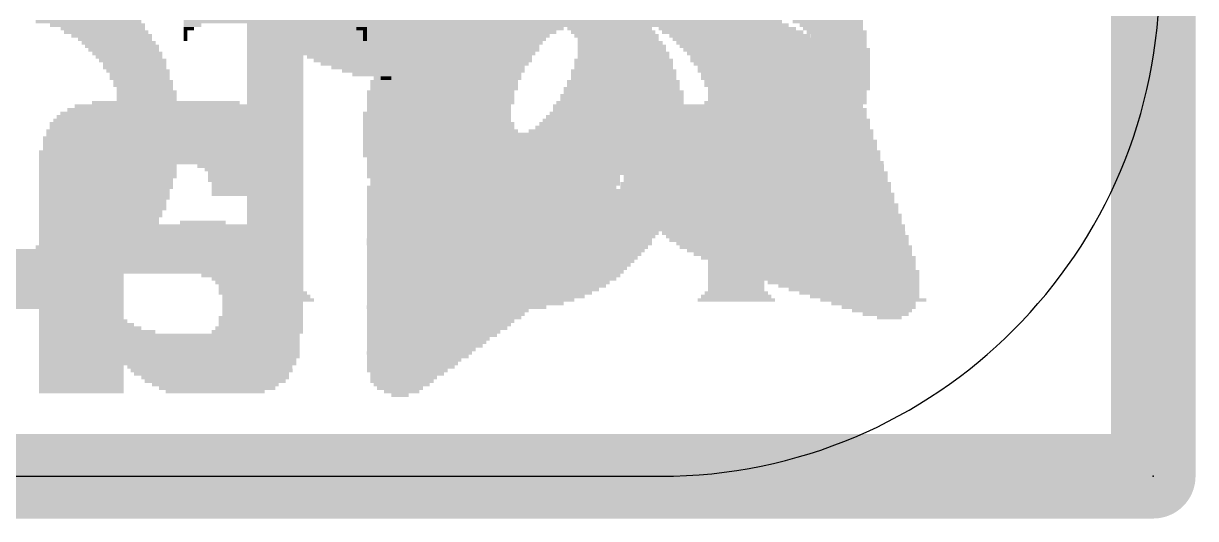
# Model space of a CAD drawing. Extents: x 0 to 53.3, y -0.3 to 28.3.
# Drawn here: x 44.77 to 51.82, y -0.25 to 2.72 of the extents above; entities that cross this region are included whole.
import ezdxf

# ---------------------------------------------------------------- set-up
doc = ezdxf.new("R2010")
doc.units = 0
for name, color, linetype in [('1', 12, 'CONTINUOUS'), ('16', 5, 'CONTINUOUS'), ('20', 4, 'CONTINUOUS'), ('200', 132, 'CONTINUOUS'), ('201', 6, 'CONTINUOUS'), ('24', 53, 'CONTINUOUS')]:
    doc.layers.add(name, color=color, linetype=linetype)

# ---------------------------------------------------------------- blocks, each defined once
blk = doc.blocks.new('RECT')
blk.add_solid([(-0.5, -0.5), (0.5, -0.5), (-0.5, 0.5), (0.5, 0.5)])

msp = doc.modelspace()

# ---------------------------------------------------------------- linework, layer by layer
at = {"layer": '1', "const_width": 0.508}
for points in [[(51.562, 25.4), (51.562, 0)], [(51.562, 0), (0.254, 0)]]:
    msp.add_lwpolyline(points, dxfattribs=at)
at = {"layer": '1', "const_width": 0.254}
for points in [[(51.562, -0.127, 1), (51.562, 0.127)], [(51.435, 0, 1), (51.689, 0)]]:
    msp.add_lwpolyline(points, format="xyb", dxfattribs=at)
at = {"layer": '16', "const_width": 0.508}
for points in [[(51.562, 25.4), (51.562, 0)], [(51.562, 0), (0.254, 0)]]:
    msp.add_lwpolyline(points, dxfattribs=at)
at = {"layer": '16', "const_width": 0.254}
for points in [[(51.562, -0.127, 1), (51.562, 0.127)], [(51.435, 0, 1), (51.689, 0)]]:
    msp.add_lwpolyline(points, format="xyb", dxfattribs=at)
at = {"layer": '20'}
msp.add_line((3.2, 0), (48.6, 0), dxfattribs=at)
msp.add_arc((48.6, 3), 3, 270, 0, dxfattribs=at)
at = {"layer": '24'}
msp.add_point((51.562, 0), dxfattribs=at)

# ---------------------------------------------------------------- block references
at = {"layer": '200'}
for p, xscale, yscale in [((45.1587, 2.7305), 0.635, 0.0213), ((45.2133, 2.7093), 0.5715, 0.0211), ((45.245, 2.6882), 0.508, 0.0211), ((46.2813, 2.7305), 1.1024, 0.0213), ((45.7835, 2.7093), 0.1067, 0.0211), ((45.7619, 2.6882), 0.0635, 0.0211), ((46.2813, 2.7093), 0.3404, 0.0211), ((46.2813, 2.6882), 0.3404, 0.0211), ((46.7792, 2.7093), 0.1067, 0.0211), ((46.8008, 2.6882), 0.0635, 0.0211), ((47.3088, 2.7093), 0.5715, 0.0211), ((47.277, 2.6882), 0.508, 0.0211), ((47.3608, 2.7305), 0.635, 0.0213), ((48.2067, 2.7305), 0.635, 0.0213), ((48.2613, 2.7093), 0.5715, 0.0211), ((48.293, 2.6882), 0.508, 0.0211), ((49.0538, 2.7305), 0.3378, 0.0213), ((49.0538, 2.7093), 0.3378, 0.0211), ((49.0538, 2.6882), 0.3378, 0.0211), ((49.6049, 2.7305), 0.4242, 0.0213), ((49.6265, 2.7093), 0.381, 0.0211), ((49.6367, 2.6882), 0.3607, 0.0211), ((45.2653, 2.667), 0.508, 0.0213), ((45.2971, 2.6458), 0.4851, 0.0211), ((45.3174, 2.6247), 0.4445, 0.0211), ((45.3403, 2.6035), 0.4445, 0.0213), ((45.7416, 2.667), 0.0229, 0.0213), ((45.7416, 2.6458), 0.0229, 0.0211), ((45.7416, 2.6247), 0.0229, 0.0211), ((46.2813, 2.667), 0.3404, 0.0213), ((46.2813, 2.6458), 0.3404, 0.0211), ((46.2813, 2.6247), 0.3404, 0.0211), ((46.2813, 2.6035), 0.3404, 0.0213), ((46.8211, 2.667), 0.0229, 0.0213), ((46.8211, 2.6458), 0.0229, 0.0211), ((46.8211, 2.6247), 0.0229, 0.0211), ((47.1818, 2.6035), 0.4445, 0.0213), ((47.2237, 2.6458), 0.4877, 0.0211), ((47.2021, 2.6247), 0.4445, 0.0211), ((47.2542, 2.667), 0.508, 0.0213), ((48.3133, 2.667), 0.508, 0.0213), ((48.3451, 2.6458), 0.4851, 0.0211), ((48.3654, 2.6247), 0.4445, 0.0211), ((48.3883, 2.6035), 0.4445, 0.0213), ((49.0538, 2.667), 0.3378, 0.0213), ((49.0538, 2.6458), 0.3378, 0.0211), ((49.0538, 2.6247), 0.3378, 0.0211), ((49.0538, 2.6035), 0.3378, 0.0213), ((49.657, 2.667), 0.3607, 0.0213), ((49.6684, 2.6458), 0.3378, 0.0211), ((49.6684, 2.6247), 0.3378, 0.0211), ((49.6786, 2.6035), 0.3175, 0.0213), ((45.3606, 2.5823), 0.4445, 0.0211), ((45.3708, 2.5612), 0.4242, 0.0211), ((45.3923, 2.54), 0.4216, 0.0213), ((46.2813, 2.5823), 0.3404, 0.0211), ((46.2813, 2.5612), 0.3404, 0.0211), ((46.2813, 2.54), 0.3404, 0.0213), ((47.1284, 2.54), 0.4242, 0.0213), ((47.1487, 2.5612), 0.4242, 0.0211), ((47.1589, 2.5823), 0.4445, 0.0211), ((48.4086, 2.5823), 0.4445, 0.0211), ((48.4188, 2.5612), 0.4242, 0.0211), ((48.4403, 2.54), 0.4216, 0.0213), ((49.0538, 2.5823), 0.3378, 0.0211), ((49.0538, 2.5612), 0.3378, 0.0211), ((49.0538, 2.54), 0.3378, 0.0213), ((49.6887, 2.5612), 0.3378, 0.0211), ((49.6786, 2.5823), 0.3175, 0.0211), ((49.6989, 2.54), 0.3175, 0.0213), ((45.4025, 2.5188), 0.4013, 0.0211), ((45.4241, 2.4977), 0.4039, 0.0211), ((45.4355, 2.4765), 0.381, 0.0213), ((46.2813, 2.5188), 0.3404, 0.0211), ((46.2813, 2.4977), 0.3404, 0.0211), ((46.2813, 2.4765), 0.3404, 0.0213), ((47.0967, 2.4977), 0.4013, 0.0211), ((47.0865, 2.4765), 0.381, 0.0213), ((47.117, 2.5188), 0.4013, 0.0211), ((48.4505, 2.5188), 0.4013, 0.0211), ((48.4721, 2.4977), 0.4039, 0.0211), ((48.4835, 2.4765), 0.381, 0.0213), ((49.0538, 2.5188), 0.3378, 0.0211), ((49.0538, 2.4977), 0.3378, 0.0211), ((49.0538, 2.4765), 0.3378, 0.0213), ((49.6989, 2.5188), 0.3175, 0.0211), ((49.6989, 2.4977), 0.3175, 0.0211), ((49.6989, 2.4765), 0.3175, 0.0213), ((45.4355, 2.4553), 0.381, 0.0211), ((45.4558, 2.4342), 0.381, 0.0211), ((45.466, 2.413), 0.3607, 0.0213), ((45.466, 2.3918), 0.3607, 0.0211), ((46.2813, 2.4553), 0.3404, 0.0211), ((46.2813, 2.4342), 0.3404, 0.0211), ((46.2813, 2.413), 0.3404, 0.0213), ((46.2813, 2.3918), 0.3404, 0.0211), ((47.0637, 2.4342), 0.381, 0.0211), ((47.0535, 2.413), 0.3607, 0.0213), ((47.0535, 2.3918), 0.3607, 0.0211), ((47.0865, 2.4553), 0.381, 0.0211), ((48.4835, 2.4553), 0.381, 0.0211), ((48.5038, 2.4342), 0.381, 0.0211), ((48.514, 2.413), 0.3607, 0.0213), ((48.514, 2.3918), 0.3607, 0.0211), ((49.0538, 2.4553), 0.3378, 0.0211), ((49.0538, 2.4342), 0.3378, 0.0211), ((49.0538, 2.413), 0.3378, 0.0213), ((49.0538, 2.3918), 0.3378, 0.0211), ((49.6989, 2.4553), 0.3175, 0.0211), ((49.6989, 2.4342), 0.3175, 0.0211), ((49.6989, 2.413), 0.3175, 0.0213), ((49.6989, 2.3918), 0.3175, 0.0211), ((45.4876, 2.3707), 0.3581, 0.0211), ((45.4876, 2.3495), 0.3581, 0.0213), ((45.4978, 2.3283), 0.3378, 0.0211), ((46.2813, 2.3707), 0.3404, 0.0211), ((46.2813, 2.3495), 0.3404, 0.0213), ((46.2813, 2.3283), 0.3404, 0.0211), ((47.0332, 2.3707), 0.3607, 0.0211), ((47.0332, 2.3495), 0.3607, 0.0213), ((47.0218, 2.3283), 0.3378, 0.0211), ((48.5356, 2.3707), 0.3581, 0.0211), ((48.5356, 2.3495), 0.3581, 0.0213), ((48.5458, 2.3283), 0.3378, 0.0211), ((49.0538, 2.3707), 0.3378, 0.0211), ((49.0538, 2.3495), 0.3378, 0.0213), ((49.0538, 2.3283), 0.3378, 0.0211), ((49.6887, 2.3707), 0.3378, 0.0211), ((49.6887, 2.3495), 0.3378, 0.0213), ((49.6887, 2.3283), 0.3378, 0.0211), ((45.5092, 2.3072), 0.3607, 0.0211), ((45.5092, 2.286), 0.3607, 0.0213), ((45.5092, 2.2648), 0.3607, 0.0211), ((46.2813, 2.3072), 0.3404, 0.0211), ((46.2813, 2.286), 0.3404, 0.0213), ((46.2813, 2.2648), 0.3404, 0.0211), ((47.0116, 2.3072), 0.3581, 0.0211), ((47.0116, 2.286), 0.3581, 0.0213), ((47.0116, 2.2648), 0.3581, 0.0211), ((48.5572, 2.3072), 0.3607, 0.0211), ((48.5572, 2.286), 0.3607, 0.0213), ((48.5572, 2.2648), 0.3607, 0.0211), ((49.0538, 2.3072), 0.3378, 0.0211), ((49.0538, 2.286), 0.3378, 0.0213), ((49.0538, 2.2648), 0.3378, 0.0211), ((49.657, 2.2648), 0.3607, 0.0211), ((49.6684, 2.3072), 0.3378, 0.0211), ((49.6684, 2.286), 0.3378, 0.0213), ((45.5193, 2.2437), 0.3404, 0.0211), ((45.5193, 2.2225), 0.3404, 0.0213), ((45.5193, 2.2013), 0.3404, 0.0211), ((45.5409, 2.1802), 0.3378, 0.0211), ((46.2813, 2.2437), 0.3404, 0.0211), ((46.2813, 2.2225), 0.3404, 0.0213), ((46.2813, 2.2013), 0.3404, 0.0211), ((46.2813, 2.1802), 0.3404, 0.0211), ((46.9798, 2.1802), 0.3404, 0.0211), ((47.0014, 2.2437), 0.3378, 0.0211), ((47.0014, 2.2225), 0.3378, 0.0213), ((47.0014, 2.2013), 0.3378, 0.0211), ((48.5673, 2.2437), 0.3404, 0.0211), ((48.5673, 2.2225), 0.3404, 0.0213), ((48.5673, 2.2013), 0.3404, 0.0211), ((48.5889, 2.1802), 0.3378, 0.0211), ((49.0538, 2.2437), 0.3378, 0.0211), ((49.0538, 2.2225), 0.3378, 0.0213), ((49.0538, 2.2013), 0.3378, 0.0211), ((49.0652, 2.1802), 0.3607, 0.0211), ((49.5833, 2.1802), 0.4674, 0.0211), ((49.6151, 2.2013), 0.4039, 0.0211), ((49.6265, 2.2225), 0.381, 0.0213), ((49.6468, 2.2437), 0.381, 0.0211), ((45.5409, 2.159), 0.3378, 0.0213), ((45.5409, 2.1378), 0.3378, 0.0211), ((45.5409, 2.1167), 0.3378, 0.0211), ((46.2813, 2.159), 0.3404, 0.0213), ((46.2813, 2.1378), 0.3404, 0.0211), ((46.2813, 2.1167), 0.3404, 0.0211), ((46.9798, 2.159), 0.3404, 0.0213), ((46.9798, 2.1378), 0.3404, 0.0211), ((46.9798, 2.1167), 0.3404, 0.0211), ((48.5889, 2.159), 0.3378, 0.0213), ((48.5889, 2.1378), 0.3378, 0.0211), ((48.5889, 2.1167), 0.3378, 0.0211), ((49.3293, 2.1378), 0.889, 0.0211), ((49.3293, 2.1167), 0.889, 0.0211), ((49.3395, 2.159), 0.9093, 0.0213), ((45.5409, 2.0955), 0.3378, 0.0213), ((45.5409, 2.0743), 0.3378, 0.0211), ((45.5409, 2.0532), 0.3378, 0.0211), ((46.2813, 2.0955), 0.3404, 0.0213), ((46.2813, 2.0743), 0.3404, 0.0211), ((46.2813, 2.0532), 0.3404, 0.0211), ((46.9798, 2.0955), 0.3404, 0.0213), ((46.9798, 2.0743), 0.3404, 0.0211), ((46.9798, 2.0532), 0.3404, 0.0211), ((48.5889, 2.0955), 0.3378, 0.0213), ((48.5889, 2.0743), 0.3378, 0.0211), ((48.5889, 2.0532), 0.3378, 0.0211), ((49.3192, 2.0955), 0.8687, 0.0213), ((49.3078, 2.0743), 0.8458, 0.0211), ((49.2976, 2.0532), 0.8255, 0.0211), ((45.5409, 2.032), 0.3378, 0.0213), ((45.5409, 2.0108), 0.3378, 0.0211), ((45.5409, 1.9897), 0.3378, 0.0211), ((45.5409, 1.9685), 0.3378, 0.0213), ((46.2813, 2.032), 0.3404, 0.0213), ((46.2813, 2.0108), 0.3404, 0.0211), ((46.2813, 1.9897), 0.3404, 0.0211), ((46.2813, 1.9685), 0.3404, 0.0213), ((46.9798, 2.032), 0.3404, 0.0213), ((46.9798, 2.0108), 0.3404, 0.0211), ((46.9798, 1.9897), 0.3404, 0.0211), ((46.9798, 1.9685), 0.3404, 0.0213), ((48.5889, 2.032), 0.3378, 0.0213), ((48.5889, 2.0108), 0.3378, 0.0211), ((48.5889, 1.9897), 0.3378, 0.0211), ((48.5889, 1.9685), 0.3378, 0.0213), ((49.276, 2.032), 0.7823, 0.0213), ((49.2443, 2.0108), 0.7188, 0.0211), ((49.2557, 1.9897), 0.7417, 0.0211), ((49.276, 1.9685), 0.7823, 0.0213), ((45.5193, 1.905), 0.3404, 0.0213), ((45.5409, 1.9473), 0.3378, 0.0211), ((45.5409, 1.9262), 0.3378, 0.0211), ((46.2813, 1.9473), 0.3404, 0.0211), ((46.2813, 1.9262), 0.3404, 0.0211), ((46.2813, 1.905), 0.3404, 0.0213), ((46.9798, 1.9473), 0.3404, 0.0211), ((46.9798, 1.9262), 0.3404, 0.0211), ((47.0014, 1.905), 0.3378, 0.0213), ((48.5673, 1.905), 0.3404, 0.0213), ((48.5889, 1.9473), 0.3378, 0.0211), ((48.5889, 1.9262), 0.3378, 0.0211), ((49.2976, 1.9473), 0.8255, 0.0211), ((49.3192, 1.9262), 0.8687, 0.0211), ((49.3395, 1.905), 0.9093, 0.0213), ((45.5092, 1.8415), 0.3607, 0.0213), ((45.5193, 1.8838), 0.3404, 0.0211), ((45.5193, 1.8627), 0.3404, 0.0211), ((46.2813, 1.8838), 0.3404, 0.0211), ((46.2813, 1.8627), 0.3404, 0.0211), ((46.2813, 1.8415), 0.3404, 0.0213), ((47.0014, 1.8838), 0.3378, 0.0211), ((47.0014, 1.8627), 0.3378, 0.0211), ((47.0116, 1.8415), 0.3581, 0.0213), ((48.5572, 1.8415), 0.3607, 0.0213), ((48.5673, 1.8838), 0.3404, 0.0211), ((48.5673, 1.8627), 0.3404, 0.0211), ((49.3509, 1.8838), 0.9322, 0.0211), ((49.3611, 1.8627), 0.9525, 0.0211), ((49.0538, 1.8415), 0.3378, 0.0213), ((49.5618, 1.8415), 0.5918, 0.0213), ((45.4876, 1.7568), 0.3581, 0.0211), ((45.5092, 1.8203), 0.3607, 0.0211), ((45.5092, 1.7992), 0.3607, 0.0211), ((45.4978, 1.778), 0.3378, 0.0213), ((46.2813, 1.8203), 0.3404, 0.0211), ((46.2813, 1.7992), 0.3404, 0.0211), ((46.2813, 1.778), 0.3404, 0.0213), ((46.2813, 1.7568), 0.3404, 0.0211), ((47.0116, 1.8203), 0.3581, 0.0211), ((47.0116, 1.7992), 0.3581, 0.0211), ((47.0218, 1.778), 0.3378, 0.0213), ((47.0332, 1.7568), 0.3607, 0.0211), ((48.5356, 1.7568), 0.3581, 0.0211), ((48.5572, 1.8203), 0.3607, 0.0211), ((48.5572, 1.7992), 0.3607, 0.0211), ((48.5458, 1.778), 0.3378, 0.0213), ((49.0538, 1.8203), 0.3378, 0.0211), ((49.0538, 1.7992), 0.3378, 0.0211), ((49.0538, 1.778), 0.3378, 0.0213), ((49.0538, 1.7568), 0.3378, 0.0211), ((49.5948, 1.8203), 0.5715, 0.0211), ((49.6367, 1.7992), 0.5283, 0.0211), ((49.657, 1.778), 0.4877, 0.0213), ((49.6786, 1.7568), 0.4851, 0.0211), ((45.466, 1.7145), 0.3607, 0.0213), ((45.466, 1.6933), 0.3607, 0.0211), ((45.4876, 1.7357), 0.3581, 0.0211), ((46.2813, 1.7357), 0.3404, 0.0211), ((46.2813, 1.7145), 0.3404, 0.0213), ((46.2813, 1.6933), 0.3404, 0.0211), ((47.0332, 1.7357), 0.3607, 0.0211), ((47.0535, 1.7145), 0.3607, 0.0213), ((47.0535, 1.6933), 0.3607, 0.0211), ((48.514, 1.7145), 0.3607, 0.0213), ((48.514, 1.6933), 0.3607, 0.0211), ((48.5356, 1.7357), 0.3581, 0.0211), ((49.0538, 1.7357), 0.3378, 0.0211), ((49.0538, 1.7145), 0.3378, 0.0213), ((49.0538, 1.6933), 0.3378, 0.0211), ((49.7103, 1.7357), 0.4674, 0.0211), ((49.7218, 1.7145), 0.4445, 0.0213), ((49.7421, 1.6933), 0.4445, 0.0211), ((45.4355, 1.651), 0.381, 0.0213), ((45.4355, 1.6298), 0.381, 0.0211), ((45.4558, 1.6722), 0.381, 0.0211), ((46.2813, 1.6722), 0.3404, 0.0211), ((46.2813, 1.651), 0.3404, 0.0213), ((46.2813, 1.6298), 0.3404, 0.0211), ((47.0637, 1.6722), 0.381, 0.0211), ((47.0865, 1.651), 0.381, 0.0213), ((47.0865, 1.6298), 0.381, 0.0211), ((48.4835, 1.651), 0.381, 0.0213), ((48.4835, 1.6298), 0.381, 0.0211), ((48.5038, 1.6722), 0.381, 0.0211), ((49.0538, 1.6722), 0.3378, 0.0211), ((49.0538, 1.651), 0.3378, 0.0213), ((49.0538, 1.6298), 0.3378, 0.0211), ((49.7624, 1.6722), 0.4445, 0.0211), ((49.7738, 1.651), 0.4216, 0.0213), ((49.7954, 1.6298), 0.4242, 0.0211), ((45.3708, 1.5452), 0.4242, 0.0211), ((45.3923, 1.5663), 0.4216, 0.0211), ((45.4025, 1.5875), 0.4013, 0.0213), ((45.4241, 1.6087), 0.4039, 0.0211), ((46.2813, 1.6087), 0.3404, 0.0211), ((46.2813, 1.5875), 0.3404, 0.0213), ((46.2813, 1.5663), 0.3404, 0.0211), ((46.2813, 1.5452), 0.3404, 0.0211), ((47.0967, 1.6087), 0.4013, 0.0211), ((47.117, 1.5875), 0.4013, 0.0213), ((47.1284, 1.5663), 0.4242, 0.0211), ((47.1487, 1.5452), 0.4242, 0.0211), ((48.4188, 1.5452), 0.4242, 0.0211), ((48.4403, 1.5663), 0.4216, 0.0211), ((48.4505, 1.5875), 0.4013, 0.0213), ((48.4721, 1.6087), 0.4039, 0.0211), ((49.0538, 1.6087), 0.3378, 0.0211), ((49.0538, 1.5875), 0.3378, 0.0213), ((49.0538, 1.5663), 0.3378, 0.0211), ((49.0538, 1.5452), 0.3378, 0.0211), ((49.8056, 1.6087), 0.4039, 0.0211), ((49.8272, 1.5875), 0.4013, 0.0213), ((49.8373, 1.5663), 0.381, 0.0211), ((49.8373, 1.5452), 0.381, 0.0211), ((45.3174, 1.4817), 0.4445, 0.0211), ((45.3403, 1.5028), 0.4445, 0.0211), ((45.3606, 1.524), 0.4445, 0.0213), ((46.2813, 1.524), 0.3404, 0.0213), ((46.2813, 1.5028), 0.3404, 0.0211), ((46.2813, 1.4817), 0.3404, 0.0211), ((47.1589, 1.524), 0.4445, 0.0213), ((47.1818, 1.5028), 0.4445, 0.0211), ((47.2021, 1.4817), 0.4445, 0.0211), ((48.3654, 1.4817), 0.4445, 0.0211), ((48.3883, 1.5028), 0.4445, 0.0211), ((48.4086, 1.524), 0.4445, 0.0213), ((49.0538, 1.524), 0.3378, 0.0213), ((49.0538, 1.5028), 0.3378, 0.0211), ((49.0538, 1.4817), 0.3378, 0.0211), ((49.8577, 1.524), 0.381, 0.0213), ((49.8691, 1.5028), 0.3581, 0.0211), ((49.8691, 1.4817), 0.3581, 0.0211), ((45.245, 1.4182), 0.508, 0.0211), ((45.2653, 1.4393), 0.508, 0.0211), ((45.2971, 1.4605), 0.4851, 0.0213), ((46.2813, 1.4605), 0.3404, 0.0213), ((46.2813, 1.4393), 0.3404, 0.0211), ((46.2813, 1.4182), 0.3404, 0.0211), ((47.2237, 1.4605), 0.4877, 0.0213), ((47.2542, 1.4393), 0.508, 0.0211), ((47.277, 1.4182), 0.508, 0.0211), ((48.293, 1.4182), 0.508, 0.0211), ((48.3133, 1.4393), 0.508, 0.0211), ((48.3451, 1.4605), 0.4851, 0.0213), ((49.0538, 1.4605), 0.3378, 0.0213), ((49.0538, 1.4393), 0.3378, 0.0211), ((49.0538, 1.4182), 0.3378, 0.0211), ((49.8907, 1.4605), 0.3607, 0.0213), ((49.8907, 1.4393), 0.3607, 0.0211), ((49.9008, 1.4182), 0.3404, 0.0211), ((44.7358, 1.3547), 1.4402, 0.0211), ((44.737, 1.3335), 1.397, 0.0213), ((45.1587, 1.3758), 0.635, 0.0211), ((45.2133, 1.397), 0.5715, 0.0213), ((46.2813, 1.397), 0.3404, 0.0213), ((46.2813, 1.3758), 0.3404, 0.0211), ((46.2813, 1.3547), 0.3404, 0.0211), ((46.2813, 1.3335), 0.3404, 0.0213), ((47.3088, 1.397), 0.5715, 0.0213), ((47.3608, 1.3758), 0.635, 0.0211), ((47.7838, 1.3547), 1.4402, 0.0211), ((47.785, 1.3335), 1.397, 0.0213), ((48.2067, 1.3758), 0.635, 0.0211), ((48.2613, 1.397), 0.5715, 0.0213), ((49.0538, 1.397), 0.3378, 0.0213), ((49.0538, 1.3758), 0.3378, 0.0211), ((49.0538, 1.3547), 0.3378, 0.0211), ((49.0538, 1.3335), 0.3378, 0.0213), ((49.9008, 1.397), 0.3404, 0.0213), ((49.911, 1.3758), 0.3607, 0.0211), ((49.9224, 1.3547), 0.3378, 0.0211), ((49.9224, 1.3335), 0.3378, 0.0213), ((44.7358, 1.3123), 1.3538, 0.0211), ((44.7358, 1.2912), 1.3132, 0.0211), ((44.737, 1.27), 1.27, 0.0213), ((46.2813, 1.3123), 0.3404, 0.0211), ((46.2813, 1.2912), 0.3404, 0.0211), ((46.2813, 1.27), 0.3404, 0.0213), ((47.7838, 1.3123), 1.3538, 0.0211), ((47.7838, 1.2912), 1.3132, 0.0211), ((47.785, 1.27), 1.27, 0.0213), ((49.0538, 1.3123), 0.3378, 0.0211), ((49.0538, 1.2912), 0.3378, 0.0211), ((49.0538, 1.27), 0.3378, 0.0213), ((49.9224, 1.3123), 0.3378, 0.0211), ((49.9224, 1.2912), 0.3378, 0.0211), ((49.9224, 1.27), 0.3378, 0.0213), ((44.7358, 1.2488), 1.2268, 0.0211), ((44.7358, 1.2277), 1.1862, 0.0211), ((44.737, 1.2065), 1.143, 0.0213), ((46.2813, 1.2488), 0.3404, 0.0211), ((46.2813, 1.2277), 0.3404, 0.0211), ((46.2813, 1.2065), 0.3404, 0.0213), ((47.7838, 1.2488), 1.2268, 0.0211), ((47.7838, 1.2277), 1.1862, 0.0211), ((47.785, 1.2065), 1.143, 0.0213), ((49.0538, 1.2488), 0.3378, 0.0211), ((49.0538, 1.2277), 0.3378, 0.0211), ((49.0538, 1.2065), 0.3378, 0.0213), ((49.9428, 1.2488), 0.3378, 0.0211), ((49.9428, 1.2277), 0.3378, 0.0211), ((49.9428, 1.2065), 0.3378, 0.0213), ((44.7358, 1.1853), 1.0998, 0.0211), ((44.737, 1.1642), 1.016, 0.0211), ((44.7358, 1.143), 0.9728, 0.0213), ((44.737, 1.1218), 0.889, 0.0211), ((46.2813, 1.1853), 0.3404, 0.0211), ((46.2813, 1.1642), 0.3404, 0.0211), ((46.2813, 1.143), 0.3404, 0.0213), ((46.2813, 1.1218), 0.3404, 0.0211), ((47.7838, 1.1853), 1.0998, 0.0211), ((47.785, 1.1642), 1.016, 0.0211), ((47.7838, 1.143), 0.9728, 0.0213), ((47.785, 1.1218), 0.889, 0.0211), ((49.0538, 1.1853), 0.3378, 0.0211), ((49.0538, 1.1642), 0.3378, 0.0211), ((49.0538, 1.143), 0.3378, 0.0213), ((49.0538, 1.1218), 0.3378, 0.0211), ((49.944, 1.1218), 0.381, 0.0211), ((49.9428, 1.1853), 0.3378, 0.0211), ((49.9428, 1.1642), 0.3378, 0.0211), ((49.9542, 1.143), 0.3607, 0.0213), ((44.7358, 1.1007), 0.8052, 0.0211), ((44.7358, 1.0795), 0.7188, 0.0213), ((44.7358, 1.0583), 0.5918, 0.0211), ((46.2813, 1.0583), 0.4674, 0.0211), ((46.2813, 1.0795), 0.4216, 0.0213), ((46.2813, 1.1007), 0.381, 0.0211), ((47.7838, 1.1007), 0.8052, 0.0211), ((47.7838, 1.0795), 0.7188, 0.0213), ((47.7838, 1.0583), 0.5918, 0.0211), ((49.0538, 1.0583), 0.4648, 0.0211), ((49.0538, 1.0795), 0.4242, 0.0213), ((49.055, 1.1007), 0.381, 0.0211), ((49.9643, 1.0583), 0.4674, 0.0211), ((49.9542, 1.1007), 0.4013, 0.0211), ((49.9542, 1.0795), 0.4013, 0.0213), ((44.7358, 1.0372), 0.4648, 0.0211), ((44.737, 1.016), 0.254, 0.0213), ((47.7838, 1.0372), 0.4648, 0.0211), ((47.785, 1.016), 0.254, 0.0213)]:
    msp.add_blockref('RECT', p, dxfattribs=dict(at, xscale=xscale, yscale=yscale))
at = {"layer": '201', "rotation": 180}
for p, xscale, yscale in [((47.2656, 2.7305), 2.2225, 0.0213), ((47.2745, 2.7093), 2.159, 0.0211), ((47.117, 2.6882), 1.7983, 0.0211), ((48.2067, 2.6882), 0.2946, 0.0211), ((48.9166, 2.7305), 0.8255, 0.0213), ((48.9572, 2.7093), 0.8255, 0.0211), ((49.0004, 2.6882), 0.8255, 0.0211), ((47.1157, 2.667), 1.7145, 0.0213), ((47.1068, 2.6458), 1.651, 0.0211), ((47.1056, 2.6247), 1.6078, 0.0211), ((47.117, 2.6035), 1.5443, 0.0213), ((48.2168, 2.667), 0.2743, 0.0213), ((48.2168, 2.6458), 0.2743, 0.0211), ((48.2384, 2.6247), 0.2769, 0.0211), ((48.2384, 2.6035), 0.2769, 0.0213), ((49.0322, 2.667), 0.8484, 0.0213), ((49.0741, 2.6458), 0.8458, 0.0211), ((49.0957, 2.6247), 0.8484, 0.0211), ((49.1173, 2.6035), 0.8458, 0.0213), ((47.117, 2.5823), 1.5037, 0.0211), ((47.1386, 2.5612), 1.4605, 0.0211), ((47.1373, 2.54), 1.4173, 0.0213), ((48.2384, 2.5823), 0.2769, 0.0211), ((48.2587, 2.54), 0.3175, 0.0213), ((48.2486, 2.5612), 0.2972, 0.0211), ((49.1376, 2.5823), 0.8458, 0.0211), ((49.1592, 2.5612), 0.8484, 0.0211), ((49.1808, 2.54), 0.8458, 0.0213), ((47.1487, 2.5188), 1.3538, 0.0211), ((47.1691, 2.4977), 1.3132, 0.0211), ((47.1805, 2.4765), 1.2497, 0.0213), ((48.26, 2.4977), 0.3607, 0.0211), ((48.2702, 2.4765), 0.381, 0.0213), ((48.2587, 2.5188), 0.3175, 0.0211), ((49.2023, 2.5188), 0.8484, 0.0211), ((49.2125, 2.4977), 0.8687, 0.0211), ((49.2328, 2.4765), 0.8687, 0.0213), ((47.2008, 2.4553), 1.1633, 0.0211), ((47.2326, 2.4342), 1.0998, 0.0211), ((46.9367, 2.413), 0.381, 0.0213), ((46.9481, 2.3918), 0.0635, 0.0211), ((47.4548, 2.3918), 0.6147, 0.0211), ((47.4764, 2.413), 0.5715, 0.0213), ((48.2816, 2.413), 0.4445, 0.0213), ((48.2702, 2.4342), 0.4216, 0.0211), ((48.2918, 2.3918), 0.4648, 0.0211), ((48.2702, 2.4553), 0.381, 0.0211), ((49.2544, 2.4553), 0.8661, 0.0211), ((49.2544, 2.4342), 0.8661, 0.0211), ((49.276, 2.413), 0.8687, 0.0213), ((49.2862, 2.3918), 0.889, 0.0211), ((47.4129, 2.3283), 0.6579, 0.0211), ((47.4243, 2.3495), 0.635, 0.0213), ((47.4345, 2.3707), 0.6147, 0.0211), ((48.3121, 2.3283), 0.5918, 0.0211), ((48.2905, 2.3707), 0.508, 0.0211), ((48.3019, 2.3495), 0.5309, 0.0213), ((49.2963, 2.3707), 0.8687, 0.0211), ((49.3065, 2.3495), 0.889, 0.0213), ((49.3293, 2.3283), 0.889, 0.0211), ((47.3697, 2.2648), 0.6985, 0.0211), ((47.3812, 2.286), 0.6756, 0.0213), ((47.3913, 2.3072), 0.6553, 0.0211), ((48.3337, 2.286), 0.6756, 0.0213), ((48.3451, 2.2648), 0.6985, 0.0211), ((48.3235, 2.3072), 0.6147, 0.0211), ((49.3293, 2.3072), 0.889, 0.0211), ((49.3395, 2.286), 0.9093, 0.0213), ((49.3395, 2.2648), 0.9093, 0.0211), ((45.6133, 2.1802), 1.2497, 0.0211), ((45.6247, 2.2013), 1.1862, 0.0211), ((45.6146, 2.2225), 1.0795, 0.0213), ((45.6235, 2.2437), 0.889, 0.0211), ((47.3392, 2.2013), 0.7188, 0.0211), ((47.3392, 2.1802), 0.7188, 0.0211), ((47.3494, 2.2225), 0.6985, 0.0213), ((47.3697, 2.2437), 0.6985, 0.0211), ((48.8848, 2.1802), 1.905, 0.0211), ((48.8836, 2.2225), 1.8618, 0.0213), ((48.895, 2.2013), 1.8847, 0.0211), ((48.354, 2.2437), 0.762, 0.0211), ((49.3382, 2.2437), 0.9525, 0.0211), ((45.6133, 2.1167), 1.3767, 0.0211), ((45.6146, 2.1378), 1.3335, 0.0211), ((45.6133, 2.159), 1.2903, 0.0213), ((47.3278, 2.1167), 0.7823, 0.0211), ((47.3278, 2.159), 0.7417, 0.0213), ((47.3278, 2.1378), 0.7417, 0.0211), ((48.8633, 2.1167), 1.9888, 0.0211), ((48.8734, 2.1378), 1.9685, 0.0211), ((48.8734, 2.159), 1.9279, 0.0213), ((45.6247, 2.0532), 1.4402, 0.0211), ((45.6133, 2.0743), 1.4173, 0.0211), ((45.6235, 2.0955), 1.397, 0.0213), ((47.3291, 2.0743), 0.8255, 0.0211), ((48.3972, 2.0532), 2.9616, 0.0211), ((47.3278, 2.0955), 0.7823, 0.0213), ((48.8417, 2.0743), 2.0726, 0.0211), ((48.8518, 2.0955), 2.0117, 0.0213), ((45.6247, 1.9685), 1.4808, 0.0213), ((45.6146, 2.032), 1.4605, 0.0213), ((45.6146, 2.0108), 1.4605, 0.0211), ((45.6146, 1.9897), 1.4605, 0.0211), ((48.3857, 2.032), 2.9845, 0.0213), ((48.3972, 2.0108), 3.0074, 0.0211), ((48.3972, 1.9897), 3.0074, 0.0211), ((48.3972, 1.9685), 3.0074, 0.0213), ((45.6133, 1.9473), 1.5037, 0.0211), ((45.6133, 1.9262), 1.5037, 0.0211), ((45.6133, 1.905), 1.5037, 0.0213), ((48.3972, 1.9473), 3.048, 0.0211), ((48.3972, 1.9262), 3.048, 0.0211), ((48.3972, 1.905), 3.048, 0.0213), ((45.1269, 1.8415), 0.5309, 0.0213), ((45.6133, 1.8838), 1.5037, 0.0211), ((45.1587, 1.8627), 0.5944, 0.0211), ((46.0896, 1.8627), 0.5512, 0.0211), ((46.1112, 1.8415), 0.508, 0.0213), ((48.3972, 1.8627), 3.0886, 0.0211), ((48.3972, 1.8415), 3.0886, 0.0213), ((48.4073, 1.8838), 3.0683, 0.0211), ((45.1155, 1.8203), 0.508, 0.0211), ((45.1155, 1.7992), 0.508, 0.0211), ((45.1155, 1.778), 0.508, 0.0213), ((45.1155, 1.7568), 0.508, 0.0211), ((46.1213, 1.8203), 0.4877, 0.0211), ((46.1213, 1.7992), 0.4877, 0.0211), ((46.1213, 1.778), 0.4877, 0.0213), ((46.1328, 1.7568), 0.4648, 0.0211), ((48.4086, 1.8203), 3.1115, 0.0211), ((47.6034, 1.7992), 1.5011, 0.0211), ((47.6034, 1.778), 1.5011, 0.0213), ((47.6034, 1.7568), 1.5011, 0.0211), ((49.1706, 1.7992), 1.5875, 0.0211), ((49.1706, 1.778), 1.5875, 0.0213), ((49.1808, 1.7568), 1.6078, 0.0211), ((45.1155, 1.7357), 0.508, 0.0211), ((45.1155, 1.7145), 0.508, 0.0213), ((45.1155, 1.6933), 0.508, 0.0211), ((46.1328, 1.7357), 0.4648, 0.0211), ((46.1328, 1.7145), 0.4648, 0.0213), ((46.1328, 1.6933), 0.4648, 0.0211), ((47.5831, 1.7357), 1.5011, 0.0211), ((47.5831, 1.7145), 1.5011, 0.0213), ((47.5831, 1.6933), 1.5011, 0.0211), ((49.1909, 1.7357), 1.5875, 0.0211), ((49.1909, 1.7145), 1.5875, 0.0213), ((49.2112, 1.6933), 1.5875, 0.0211), ((45.1155, 1.6722), 0.508, 0.0211), ((45.1155, 1.651), 0.508, 0.0213), ((45.1155, 1.6298), 0.508, 0.0211), ((47.5831, 1.6722), 1.5011, 0.0211), ((47.5831, 1.651), 1.5011, 0.0213), ((47.5831, 1.6298), 1.5011, 0.0211), ((49.2112, 1.6722), 1.5875, 0.0211), ((49.2227, 1.651), 1.5646, 0.0213), ((49.2443, 1.6298), 1.5672, 0.0211), ((45.1155, 1.6087), 0.508, 0.0211), ((45.1155, 1.5875), 0.508, 0.0213), ((45.1155, 1.5663), 0.508, 0.0211), ((45.1155, 1.5452), 0.508, 0.0211), ((47.5729, 1.6087), 1.4808, 0.0211), ((47.5729, 1.5875), 1.4808, 0.0213), ((47.5729, 1.5663), 1.4808, 0.0211), ((47.5615, 1.5452), 1.458, 0.0211), ((49.2443, 1.6087), 1.5672, 0.0211), ((49.2544, 1.5875), 1.5469, 0.0213), ((49.276, 1.5663), 1.5443, 0.0211), ((49.2862, 1.5452), 1.524, 0.0211), ((45.5498, 1.4817), 1.3767, 0.0211), ((45.1155, 1.524), 0.508, 0.0213), ((45.1155, 1.5028), 0.508, 0.0211), ((45.8152, 1.5028), 0.6782, 0.0211), ((45.847, 1.524), 0.2743, 0.0213), ((47.5615, 1.524), 1.458, 0.0213), ((47.5513, 1.5028), 1.4376, 0.0211), ((47.5513, 1.4817), 1.4376, 0.0211), ((49.2963, 1.524), 1.5037, 0.0213), ((49.3179, 1.5028), 1.5011, 0.0211), ((49.3281, 1.4817), 1.4808, 0.0211), ((45.5714, 1.4605), 1.4199, 0.0213), ((45.5816, 1.4393), 1.4402, 0.0211), ((45.5917, 1.4182), 1.4605, 0.0211), ((47.5513, 1.4605), 1.4376, 0.0213), ((47.5297, 1.4182), 1.3945, 0.0211), ((47.5412, 1.4393), 1.4173, 0.0211), ((49.3382, 1.4605), 1.4605, 0.0213), ((49.3611, 1.4393), 1.4605, 0.0211), ((49.3713, 1.4182), 1.4402, 0.0211), ((45.6032, 1.397), 1.4834, 0.0213), ((45.6133, 1.3758), 1.5037, 0.0211), ((45.6235, 1.3547), 1.524, 0.0211), ((45.6235, 1.3335), 1.524, 0.0213), ((47.5297, 1.397), 1.3945, 0.0213), ((47.5196, 1.3758), 1.3741, 0.0211), ((47.5196, 1.3547), 1.3741, 0.0211), ((47.5094, 1.3335), 1.3538, 0.0213), ((49.3928, 1.397), 1.397, 0.0213), ((49.4132, 1.3758), 1.397, 0.0211), ((49.4348, 1.3547), 1.3538, 0.0211), ((49.4551, 1.3335), 1.3132, 0.0213), ((45.6349, 1.3123), 1.5469, 0.0211), ((45.6349, 1.2912), 1.5469, 0.0211), ((45.6349, 1.27), 1.5469, 0.0213), ((47.498, 1.3123), 1.331, 0.0211), ((47.4878, 1.2912), 1.3106, 0.0211), ((47.4777, 1.27), 1.2903, 0.0213), ((49.4868, 1.3123), 1.2903, 0.0211), ((49.5084, 1.2912), 1.2471, 0.0211), ((49.5287, 1.27), 1.2065, 0.0213), ((45.6451, 1.2488), 1.5672, 0.0211), ((45.6451, 1.2277), 1.5672, 0.0211), ((45.1155, 1.2065), 0.508, 0.0213), ((46.1328, 1.2065), 0.5918, 0.0213), ((47.4777, 1.2488), 1.2903, 0.0211), ((47.4663, 1.2277), 1.2675, 0.0211), ((47.4561, 1.2065), 1.2471, 0.0213), ((49.5605, 1.2488), 1.143, 0.0211), ((49.6037, 1.2277), 1.1024, 0.0211), ((49.6354, 1.2065), 1.0389, 0.0213), ((45.1155, 1.1853), 0.508, 0.0211), ((45.1155, 1.1642), 0.508, 0.0211), ((45.1155, 1.143), 0.508, 0.0213), ((45.1155, 1.1218), 0.508, 0.0211), ((46.1645, 1.1853), 0.5283, 0.0211), ((46.1747, 1.1642), 0.508, 0.0211), ((46.1848, 1.143), 0.4877, 0.0213), ((46.1848, 1.1218), 0.4877, 0.0211), ((47.4459, 1.1853), 1.2268, 0.0211), ((47.4345, 1.1642), 1.204, 0.0211), ((47.4243, 1.143), 1.1836, 0.0213), ((47.4028, 1.1218), 1.1405, 0.0211), ((49.6672, 1.1853), 0.9754, 0.0211), ((49.6989, 1.1642), 0.9119, 0.0211), ((49.7307, 1.143), 0.8484, 0.0213), ((49.7624, 1.1218), 0.7849, 0.0211), ((45.1155, 1.1007), 0.508, 0.0211), ((45.1155, 1.0795), 0.508, 0.0213), ((45.1155, 1.0583), 0.508, 0.0211), ((46.195, 1.1007), 0.508, 0.0211), ((46.2064, 1.0795), 0.4851, 0.0213), ((46.2064, 1.0583), 0.4851, 0.0211), ((47.3824, 1.0795), 1.0998, 0.0213), ((47.3608, 1.0583), 1.0566, 0.0211), ((47.3926, 1.1007), 1.1201, 0.0211), ((49.7942, 1.1007), 0.7214, 0.0211), ((49.8259, 1.0795), 0.6579, 0.0213), ((49.8577, 1.0583), 0.5944, 0.0211), ((45.1155, 1.0372), 0.508, 0.0211), ((45.1155, 1.016), 0.508, 0.0213), ((45.1155, 0.9948), 0.508, 0.0211), ((46.2064, 1.0372), 0.4851, 0.0211), ((46.2064, 1.016), 0.4851, 0.0213), ((46.2064, 0.9948), 0.4851, 0.0211), ((47.3392, 1.016), 1.0135, 0.0213), ((47.3189, 0.9948), 0.9728, 0.0211), ((47.3507, 1.0372), 1.0363, 0.0211), ((49.8792, 1.0372), 0.5055, 0.0211), ((49.9097, 1.016), 0.4445, 0.0213), ((49.9313, 0.9948), 0.3607, 0.0211), ((45.1269, 0.9313), 0.5309, 0.0211), ((45.1472, 0.9102), 0.5715, 0.0211), ((45.1155, 0.9737), 0.508, 0.0211), ((45.1155, 0.9525), 0.508, 0.0213), ((46.195, 0.9525), 0.508, 0.0213), ((46.195, 0.9313), 0.508, 0.0211), ((46.195, 0.9102), 0.508, 0.0211), ((46.2064, 0.9737), 0.4851, 0.0211), ((47.3075, 0.9737), 0.95, 0.0211), ((47.2973, 0.9525), 0.9296, 0.0213), ((47.2758, 0.9313), 0.8865, 0.0211), ((47.2656, 0.9102), 0.8661, 0.0211), ((49.9529, 0.9737), 0.2769, 0.0211), ((49.9745, 0.9525), 0.1473, 0.0213), ((45.1688, 0.889), 0.6147, 0.0213), ((45.2107, 0.8678), 0.6985, 0.0211), ((45.6451, 0.8467), 1.5672, 0.0211), ((46.1747, 0.8678), 0.5486, 0.0211), ((46.1848, 0.889), 0.5283, 0.0213), ((47.2554, 0.889), 0.8458, 0.0213), ((47.2338, 0.8678), 0.8026, 0.0211), ((47.2237, 0.8467), 0.7823, 0.0211), ((45.6451, 0.8255), 1.5672, 0.0213), ((45.6451, 0.8043), 1.5672, 0.0211), ((45.6451, 0.7832), 1.5672, 0.0211), ((47.1919, 0.8043), 0.7188, 0.0211), ((47.1805, 0.7832), 0.696, 0.0211), ((47.2021, 0.8255), 0.7391, 0.0213), ((45.6451, 0.762), 1.5672, 0.0213), ((45.6451, 0.7408), 1.5672, 0.0211), ((45.6451, 0.7197), 1.5672, 0.0211), ((45.6349, 0.6985), 1.5469, 0.0213), ((47.1487, 0.7408), 0.6325, 0.0211), ((47.1386, 0.7197), 0.6121, 0.0211), ((47.117, 0.6985), 0.569, 0.0213), ((47.1602, 0.762), 0.6553, 0.0213), ((45.6349, 0.6773), 1.5469, 0.0211), ((45.1155, 0.6562), 0.508, 0.0211), ((45.1155, 0.635), 0.508, 0.0213), ((45.8889, 0.6562), 0.9931, 0.0211), ((45.8991, 0.635), 0.9728, 0.0213), ((47.1068, 0.6773), 0.5486, 0.0211), ((47.0967, 0.6562), 0.5283, 0.0211), ((47.0751, 0.635), 0.4851, 0.0213), ((45.1155, 0.6138), 0.508, 0.0211), ((45.1155, 0.5927), 0.508, 0.0211), ((45.1155, 0.5715), 0.508, 0.0213), ((45.8991, 0.6138), 0.9322, 0.0211), ((45.9207, 0.5927), 0.889, 0.0211), ((45.9207, 0.5715), 0.8484, 0.0213), ((47.0751, 0.6138), 0.4445, 0.0211), ((47.0535, 0.5927), 0.4013, 0.0211), ((47.0433, 0.5715), 0.381, 0.0213), ((45.1155, 0.5503), 0.508, 0.0211), ((45.1155, 0.5292), 0.508, 0.0211), ((45.1155, 0.508), 0.508, 0.0213), ((45.9207, 0.5503), 0.762, 0.0211), ((45.9321, 0.5292), 0.6985, 0.0211), ((45.9207, 0.508), 0.5944, 0.0213), ((47.0421, 0.5503), 0.3378, 0.0211), ((47.0319, 0.5292), 0.2769, 0.0211), ((47.0421, 0.508), 0.2108, 0.0213), ((47.0319, 0.4868), 0.1041, 0.0211)]:
    msp.add_blockref('RECT', p, dxfattribs=dict(at, xscale=xscale, yscale=yscale))

doc.saveas('drawing.dxf')
